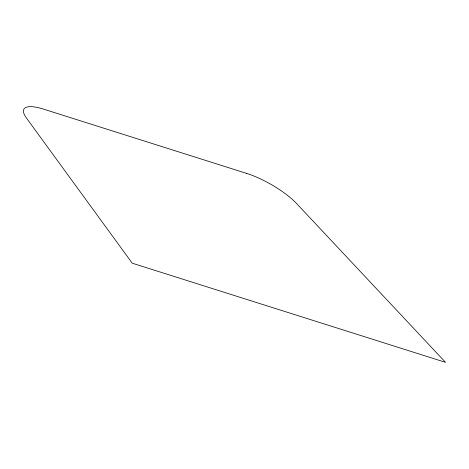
<?xml version="1.0" encoding="UTF-8"?>
<svg xmlns="http://www.w3.org/2000/svg" width="469" height="469" viewBox="0 0 469 469"><rect width="100%" height="100%" fill="white"/><g stroke="black" fill="none" stroke-linecap="round" stroke-linejoin="round"><path stroke-width="0.7" d="M246.811 173.454L43.541 109.125A43.277 12.217 29.7 0 0 26.452 118.041L132.223 263.191L445.55 362.355L296.584 203.528A43.277 12.217 29.7 0 0 246.811 173.454"/></g></svg>
